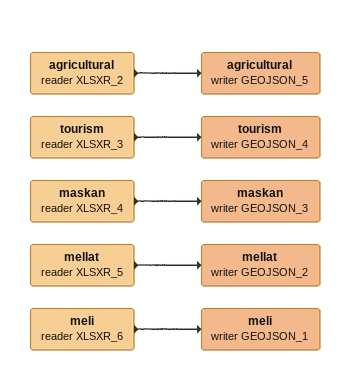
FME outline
agricultural (reader XLSXR_2)
    -> agricultural (writer GEOJSON_5)
agricultural (writer GEOJSON_5)
tourism (reader XLSXR_3)
    -> tourism (writer GEOJSON_4)
tourism (writer GEOJSON_4)
maskan (reader XLSXR_4)
    -> maskan (writer GEOJSON_3)
maskan (writer GEOJSON_3)
mellat (reader XLSXR_5)
    -> mellat (writer GEOJSON_2)
mellat (writer GEOJSON_2)
meli (reader XLSXR_6)
    -> meli (writer GEOJSON_1)
meli (writer GEOJSON_1)
